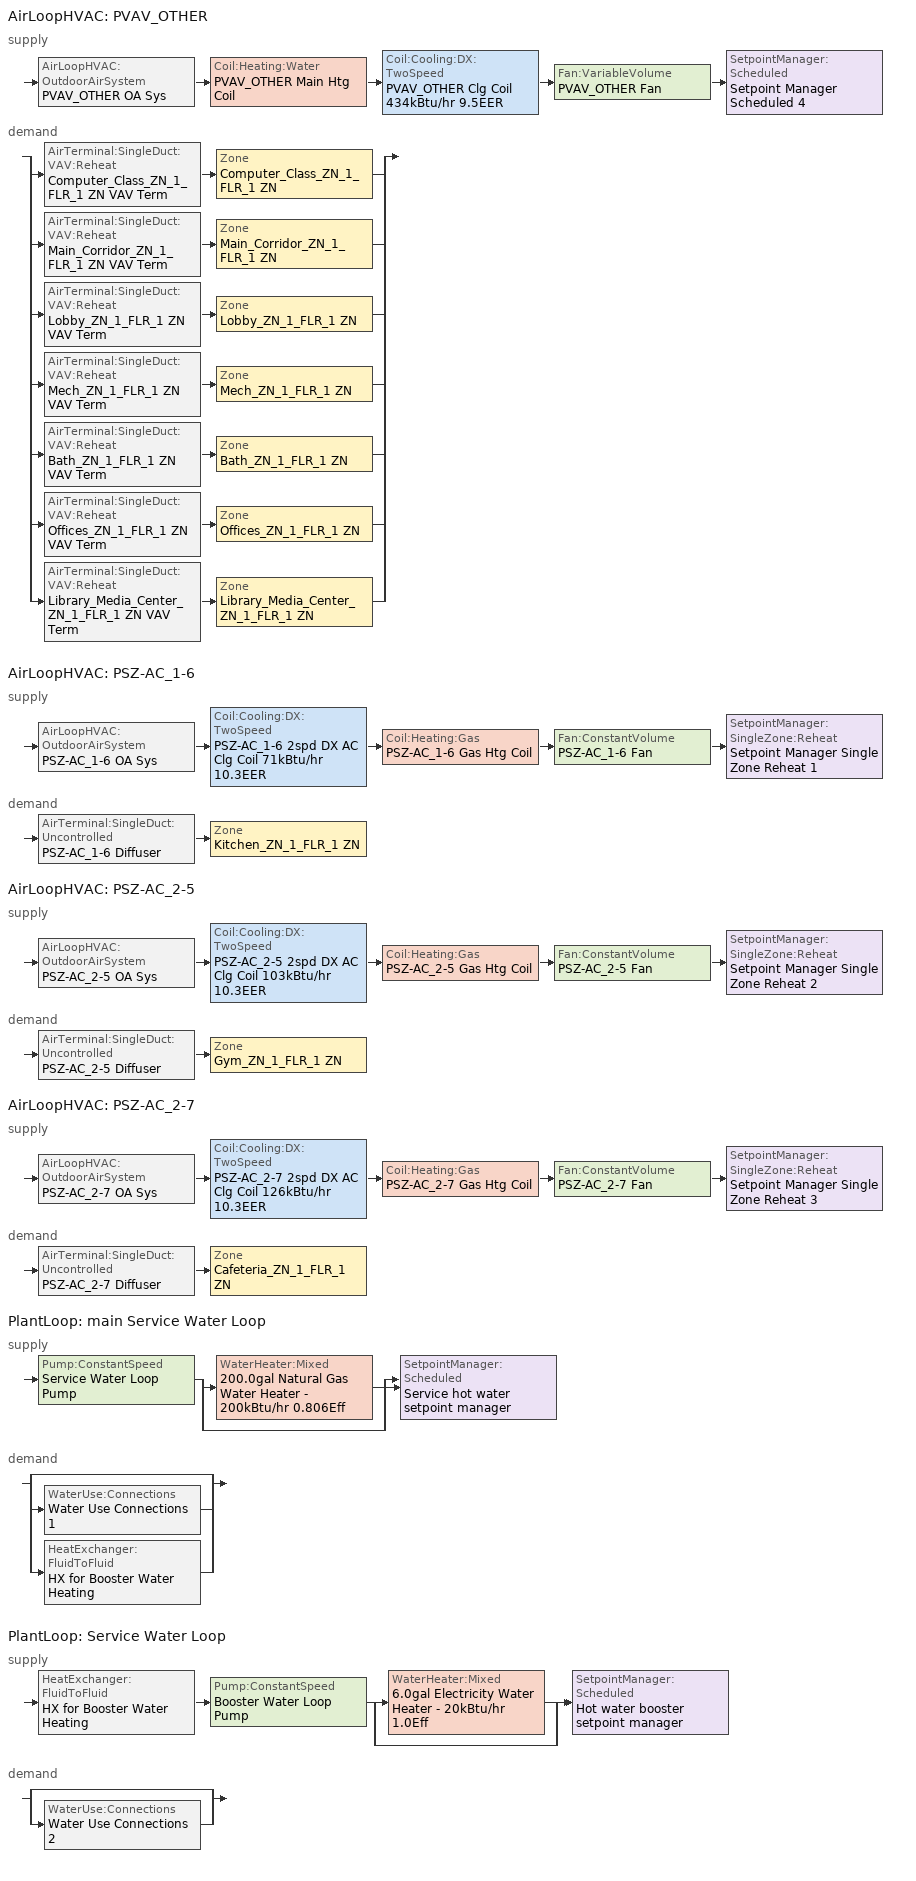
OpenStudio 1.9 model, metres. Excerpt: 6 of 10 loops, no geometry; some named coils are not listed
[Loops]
AirLoopHVAC 'PVAV_OTHER'
 supply: AirLoopHVAC:OutdoorAirSystem 'PVAV_OTHER OA Sys' > Coil:Heating:Water 'PVAV_OTHER Main Htg Coil' > Coil:Cooling:DX:TwoSpeed 'PVAV_OTHER Clg Coil 434kBtu/hr 9.5EER' > Fan:VariableVolume 'PVAV_OTHER Fan' > SetpointManager:Scheduled 'Setpoint Manager Scheduled 4'
 demand: split
  | AirTerminal:SingleDuct:VAV:Reheat 'Computer_Class_ZN_1_FLR_1 ZN VAV Term' > Zone 'Computer_Class_ZN_1_FLR_1 ZN'
  | AirTerminal:SingleDuct:VAV:Reheat 'Main_Corridor_ZN_1_FLR_1 ZN VAV Term' > Zone 'Main_Corridor_ZN_1_FLR_1 ZN'
  | AirTerminal:SingleDuct:VAV:Reheat 'Lobby_ZN_1_FLR_1 ZN VAV Term' > Zone 'Lobby_ZN_1_FLR_1 ZN'
  | AirTerminal:SingleDuct:VAV:Reheat 'Mech_ZN_1_FLR_1 ZN VAV Term' > Zone 'Mech_ZN_1_FLR_1 ZN'
  | AirTerminal:SingleDuct:VAV:Reheat 'Bath_ZN_1_FLR_1 ZN VAV Term' > Zone 'Bath_ZN_1_FLR_1 ZN'
  | AirTerminal:SingleDuct:VAV:Reheat 'Offices_ZN_1_FLR_1 ZN VAV Term' > Zone 'Offices_ZN_1_FLR_1 ZN'
  | AirTerminal:SingleDuct:VAV:Reheat 'Library_Media_Center_ZN_1_FLR_1 ZN VAV Term' > Zone 'Library_Media_Center_ZN_1_FLR_1 ZN'
AirLoopHVAC 'PSZ-AC_1-6'
 supply: AirLoopHVAC:OutdoorAirSystem 'PSZ-AC_1-6 OA Sys' > Coil:Cooling:DX:TwoSpeed 'PSZ-AC_1-6 2spd DX AC Clg Coil 71kBtu/hr 10.3EER' > Coil:Heating:Gas 'PSZ-AC_1-6 Gas Htg Coil' > Fan:ConstantVolume 'PSZ-AC_1-6 Fan' > SetpointManager:SingleZone:Reheat 'Setpoint Manager Single Zone Reheat 1'
 demand: AirTerminal:SingleDuct:Uncontrolled 'PSZ-AC_1-6 Diffuser' > Zone 'Kitchen_ZN_1_FLR_1 ZN'
AirLoopHVAC 'PSZ-AC_2-5'
 supply: AirLoopHVAC:OutdoorAirSystem 'PSZ-AC_2-5 OA Sys' > Coil:Cooling:DX:TwoSpeed 'PSZ-AC_2-5 2spd DX AC Clg Coil 103kBtu/hr 10.3EER' > Coil:Heating:Gas 'PSZ-AC_2-5 Gas Htg Coil' > Fan:ConstantVolume 'PSZ-AC_2-5 Fan' > SetpointManager:SingleZone:Reheat 'Setpoint Manager Single Zone Reheat 2'
 demand: AirTerminal:SingleDuct:Uncontrolled 'PSZ-AC_2-5 Diffuser' > Zone 'Gym_ZN_1_FLR_1 ZN'
AirLoopHVAC 'PSZ-AC_2-7'
 supply: AirLoopHVAC:OutdoorAirSystem 'PSZ-AC_2-7 OA Sys' > Coil:Cooling:DX:TwoSpeed 'PSZ-AC_2-7 2spd DX AC Clg Coil 126kBtu/hr 10.3EER' > Coil:Heating:Gas 'PSZ-AC_2-7 Gas Htg Coil' > Fan:ConstantVolume 'PSZ-AC_2-7 Fan' > SetpointManager:SingleZone:Reheat 'Setpoint Manager Single Zone Reheat 3'
 demand: AirTerminal:SingleDuct:Uncontrolled 'PSZ-AC_2-7 Diffuser' > Zone 'Cafeteria_ZN_1_FLR_1 ZN'
PlantLoop 'main Service Water Loop'
 supply: Pump:ConstantSpeed 'Service Water Loop Pump' > split
  | WaterHeater:Mixed '200.0gal Natural Gas Water Heater - 200kBtu/hr 0.806Eff'
  | bypass
  join > SetpointManager:Scheduled 'Service hot water setpoint manager'
 demand: split
  | bypass
  | WaterUse:Connections 'Water Use Connections 1'
  | HeatExchanger:FluidToFluid 'HX for Booster Water Heating'
PlantLoop 'Service Water Loop'
 supply: HeatExchanger:FluidToFluid 'HX for Booster Water Heating' > Pump:ConstantSpeed 'Booster Water Loop Pump' > split
  | WaterHeater:Mixed '6.0gal Electricity Water Heater - 20kBtu/hr 1.0Eff'
  | bypass
  join > SetpointManager:Scheduled 'Hot water booster setpoint manager'
 demand: split
  | bypass
  | WaterUse:Connections 'Water Use Connections 2'
[Sizing:Zone] Zone Cooling Design Supply Air Humidity Ratio {kg-H2O/kg-air}=0.0085; Zone Heating Design Supply Air Humidity Ratio {kg-H2O/kg-air}=0.008; Cooling Design Air Flow Method=DesignDay; Heating Design Air Flow Method=DesignDay
Name | Zone Cooling Design Supply Air Temperature {C} | Zone Heating Design Supply Air Temperature {C}
Lobby_ZN_1_FLR_1 ZN; Main_Corridor_ZN_1_FLR_1 ZN; Bath_ZN_1_FLR_1 ZN; Offices_ZN_1_FLR_1 ZN; Computer_Class_ZN_1_FLR_1 ZN; Library_Media_Center_ZN_1_FLR_1 ZN; Mech_ZN_1_FLR_1 ZN | 12.7778 | 50
Gym_ZN_1_FLR_1 ZN; Kitchen_ZN_1_FLR_1 ZN; Cafeteria_ZN_1_FLR_1 ZN | 12.8 | 40
[Zone equipment]
Lobby_ZN_1_FLR_1 ZN: Lobby_ZN_1_FLR_1 ZN VAV Term
Main_Corridor_ZN_1_FLR_1 ZN: Main_Corridor_ZN_1_FLR_1 ZN VAV Term
Bath_ZN_1_FLR_1 ZN: Bath_ZN_1_FLR_1 ZN VAV Term, Bath_ZN_1_FLR_1 ZN Exhaust Fan
Gym_ZN_1_FLR_1 ZN: PSZ-AC_2-5 Diffuser
Offices_ZN_1_FLR_1 ZN: Offices_ZN_1_FLR_1 ZN VAV Term
Computer_Class_ZN_1_FLR_1 ZN: Computer_Class_ZN_1_FLR_1 ZN VAV Term
Library_Media_Center_ZN_1_FLR_1 ZN: Library_Media_Center_ZN_1_FLR_1 ZN VAV Term
Kitchen_ZN_1_FLR_1 ZN: PSZ-AC_1-6 Diffuser, Kitchen_ZN_1_FLR_1 ZN Exhaust Fan
Cafeteria_ZN_1_FLR_1 ZN: PSZ-AC_2-7 Diffuser
Mech_ZN_1_FLR_1 ZN: Mech_ZN_1_FLR_1 ZN VAV Term
[PlantLoop] Plant Loop Volume {m3}=Autocalculate; Load Distribution Scheme=Optimal
Name | Maximum Loop Temperature {C} | Minimum Loop Temperature {C}
main Service Water Loop | 60 | 10
Service Water Loop
[Sizing:Plant] Loop Type=Heating; Loop Design Temperature Difference {deltaC}=5; Sizing Option=NonCoincident; Zone Timesteps in Averaging Window=1; Coincident Sizing Factor Mode=None
Name | Design Loop Exit Temperature {C}
main Service Water Loop | 60
Service Water Loop | 82.2222
[SetpointManager:Scheduled] Control Variable=Temperature
Name | Schedule
Setpoint Manager Scheduled 4 | Supply Air Temp - 55F 3
Service hot water setpoint manager | Service Water Loop Temp - 140.0F
Hot water booster setpoint manager | Service Water Booster Temp - 180.0F
[AirLoopHVAC] Availability Schedule=SchoolPrimary HVACOperationSchd; Design Supply Air Flow Rate {m3/s}=AutoSize
Name | Availability Manager
PVAV_OTHER | Availability Manager Night Cycle 4
PSZ-AC_1-6 | Availability Manager Night Cycle 5
PSZ-AC_2-5 | Availability Manager Night Cycle 6
PSZ-AC_2-7 | Availability Manager Night Cycle 7
[AvailabilityManager:NightCycle] Control Type=CycleOnAny
Availability Manager Night Cycle 4; Availability Manager Night Cycle 5; Availability Manager Night Cycle 6; Availability Manager Night Cycle 7
[Sizing:System] Type of Load to Size On=Sensible; Preheat Design Temperature {C}=7; Preheat Design Humidity Ratio {kg-H2O/kg-Air}=0.008; Precool Design Temperature {C}=12.8; Precool Design Humidity Ratio {kg-H2O/kg-Air}=0.008; Central Cooling Design Supply Air Temperature {C}=12.8; Sizing Option=Coincident; 100% Outdoor Air in Cooling=No; 100% Outdoor Air in Heating=No; Central Cooling Design Supply Air Humidity Ratio {kg-H2O/kg-Air}=0.0085; Central Heating Design Supply Air Humidity Ratio {kg-H2O/kg-Air}=0.008; Cooling Design Air Flow Method=DesignDay; Cooling Design Air Flow Rate {m3/s}=0; Heating Design Air Flow Method=DesignDay; Heating Design Air Flow Rate {m3/s}=0; System Outdoor Air Method=ZoneSum; Zone Maximum Outdoor Air Fraction=1; Cooling Supply Air Flow Rate Per Floor Area {m3/s-m2}=0.00996765; Cooling Fraction of Autosized Cooling Supply Air Flow Rate=1; Cooling Supply Air Flow Rate Per Unit Cooling Capacity {m3/s-W}=3.94755e-05; Heating Supply Air Flow Rate Per Floor Area {m3/s-m2}=0.00996765; Heating Fraction of Autosized Heating Supply Air Flow Rate=1; Heating Fraction of Autosized Cooling Supply Air Flow Rate=1; Heating Supply Air Flow Rate Per Unit Heating Capacity {m3/s-W}=3.15882e-05; Cooling Design Capacity Method=CoolingDesignCapacity; Cooling Design Capacity {W}=autosize; Cooling Design Capacity Per Floor Area {W/m2}=234.7; Fraction of Autosized Cooling Design Capacity=1; Heating Design Capacity Method=HeatingDesignCapacity; Heating Design Capacity {W}=autosize; Heating Design Capacity Per Floor Area {W/m2}=157; Fraction of Autosized Heating Design Capacity=1; Central Cooling Capacity Control Method=OnOff
Name | Design Outdoor Air Flow Rate {m3/s} | Minimum System Air Flow Ratio | Central Heating Design Supply Air Temperature {C}
PVAV_OTHER | 2.791587 | 0.3 | 16.7
PSZ-AC_1-6; PSZ-AC_2-5; PSZ-AC_2-7 | Autosize | 1 | 40
[Fan:VariableVolume]
PVAV_OTHER Fan: Availability Schedule=Always On Discrete; Fan Efficiency=0.5915; Pressure Rise {Pa}=1389.92; Maximum Flow Rate {m3/s}=Autosize; Fan Power Minimum Flow Rate Input Method=FixedFlowRate; Fan Power Minimum Flow Fraction=0; Fan Power Minimum Air Flow Rate {m3/s}=0; Motor Efficiency=0.91; Motor In Airstream Fraction=1; Fan Power Coefficient 1=0.0407599; Fan Power Coefficient 2=0.088045; Fan Power Coefficient 3=-0.0729261; Fan Power Coefficient 4=0.94374; Fan Power Coefficient 5=0
[Coil:Cooling:DX:TwoSpeed] Availability Schedule=Always On Discrete; Rated High Speed Total Cooling Capacity {W}=Autosize; Rated High Speed Sensible Heat Ratio=Autosize; Rated High Speed Air Flow Rate {m3/s}=Autosize; Rated Low Speed Total Cooling Capacity {W}=Autosize; Rated Low Speed Sensible Heat Ratio=0.69; Condenser Type=AirCooled; High Speed Evaporative Condenser Effectiveness=0; High Speed Evaporative Condenser Air Flow Rate {m3/s}=Autosize; High Speed Evaporative Condenser Pump Rated Power Consumption {W}=Autosize; Low Speed Evaporative Condenser Effectiveness=0; Low Speed Evaporative Condenser Air Flow Rate {m3/s}=Autosize; Low Speed Evaporative Condenser Pump Rated Power Consumption {W}=Autosize; Basin Heater Capacity {W/K}=10; Basin Heater Setpoint Temperature {C}=2
Name | Rated High Speed COP {W/W} | Total Cooling Capacity Function of Temperature Curve | Total Cooling Capacity Function of Flow Fraction Curve | Energy Input Ratio Function of Temperature Curve | Energy Input Ratio Function of Flow Fraction Curve | Part Load Fraction Correlation Curve | Rated Low Speed COP {W/W} | Low Speed Total Cooling Capacity Function of Temperature Curve | Low Speed Energy Input Ratio Function of Temperature Curve
PVAV_OTHER Clg Coil 434kBtu/hr 9.5EER | 3.2994 | Curve Biquadratic 13 | Curve Quadratic 10 | Curve Biquadratic 14 | Curve Quadratic 11 | Curve Quadratic 12 | 3.2994 | Curve Biquadratic 15 | Curve Biquadratic 16
PSZ-AC_1-6 2spd DX AC Clg Coil 71kBtu/hr 10.3EER | 3.56576 | Curve Biquadratic 17 | Curve Quadratic 13 | Curve Biquadratic 18 | Curve Quadratic 14 | Curve Quadratic 15 | 3.56576 | Curve Biquadratic 19 | Curve Biquadratic 20
PSZ-AC_2-5 2spd DX AC Clg Coil 103kBtu/hr 10.3EER | 3.56576 | Curve Biquadratic 21 | Curve Quadratic 16 | Curve Biquadratic 22 | Curve Quadratic 17 | Curve Quadratic 18 | 3.56576 | Curve Biquadratic 23 | Curve Biquadratic 24
PSZ-AC_2-7 2spd DX AC Clg Coil 126kBtu/hr 10.3EER | 3.56576 | Curve Biquadratic 25 | Curve Quadratic 19 | Curve Biquadratic 26 | Curve Quadratic 20 | Curve Quadratic 21 | 3.56576 | Curve Biquadratic 27 | Curve Biquadratic 28
[Controller:OutdoorAir] Maximum Outdoor Air Flow Rate {m3/s}=Autosize; Economizer Control Type=NoEconomizer; Economizer Control Action Type=ModulateFlow; Economizer Maximum Limit Dry-Bulb Temperature {C}=28; Economizer Maximum Limit Enthalpy {J/kg}=64000; Economizer Minimum Limit Dry-Bulb Temperature {C}=-100; Lockout Type=LockoutWithCompressor; Minimum Limit Type=FixedMinimum; Minimum Outdoor Air Schedule=SchoolPrimary MinOA_MotorizedDamper_Sched; High Humidity Control=No
Name | Minimum Outdoor Air Flow Rate {m3/s} | Controller Mechanical Ventilation | Heat Recovery Bypass Control Type | Maximum Fraction of Outdoor Air Schedule
Controller Outdoor Air 4 | Autosize | PVAV_OTHER Ventilation Controller | BypassWhenWithinEconomizerLimits
PSZ-AC_1-6 OA Sys Controller | Autosize | Controller Mechanical Ventilation 1 | BypassWhenOAFlowGreaterThanMinimum | PSZAC16maxOASch
PSZ-AC_2-5 OA Sys Controller | Autosize | Controller Mechanical Ventilation 2 | BypassWhenOAFlowGreaterThanMinimum | PSZAC25maxOASch
PSZ-AC_2-7 OA Sys Controller | 0 | Controller Mechanical Ventilation 3 | BypassWhenOAFlowGreaterThanMinimum | PSZAC27maxOASch
[Controller:MechanicalVentilation] Availability Schedule=Always On Discrete; System Outdoor Air Method=ZoneSum
Name | Demand Controlled Ventilation
PVAV_OTHER Ventilation Controller; Controller Mechanical Ventilation 1; Controller Mechanical Ventilation 2
Controller Mechanical Ventilation 3 | Yes
[AirLoopHVAC:OutdoorAirSystem]
Name | Controller
PVAV_OTHER OA Sys | Controller Outdoor Air 4
PSZ-AC_1-6 OA Sys | PSZ-AC_1-6 OA Sys Controller
PSZ-AC_2-5 OA Sys | PSZ-AC_2-5 OA Sys Controller
PSZ-AC_2-7 OA Sys | PSZ-AC_2-7 OA Sys Controller
[AirTerminal:SingleDuct:VAV:Reheat] Availability Schedule=Always On Discrete; Maximum Air Flow Rate {m3/s}=Autocalculate; Zone Minimum Air Flow Input Method=Constant; Fixed Minimum Air Flow Rate {m3/s}=0; Maximum Hot Water or Steam Flow Rate {m3/s}=Autocalculate; Minimum Hot Water or Steam Flow Rate {m3/s}=0; Convergence Tolerance=0.001; Damper Heating Action=Reverse; Maximum Flow per Zone Floor Area During Reheat {m3/s-m2}=Autocalculate; Maximum Flow Fraction During Reheat=Autocalculate; Maximum Reheat Air Temperature {C}=35
Name | Constant Minimum Air Flow Fraction | Reheat Coil
Computer_Class_ZN_1_FLR_1 ZN VAV Term | 0.7 | Computer_Class_ZN_1_FLR_1 ZN Rht Coil
Main_Corridor_ZN_1_FLR_1 ZN VAV Term | 0.344102 | Main_Corridor_ZN_1_FLR_1 ZN Rht Coil
Lobby_ZN_1_FLR_1 ZN VAV Term | 0.3 | Lobby_ZN_1_FLR_1 ZN Rht Coil
Mech_ZN_1_FLR_1 ZN VAV Term | 0.538841 | Mech_ZN_1_FLR_1 ZN Rht Coil
Bath_ZN_1_FLR_1 ZN VAV Term | 0.3 | Bath_ZN_1_FLR_1 ZN Rht Coil
Offices_ZN_1_FLR_1 ZN VAV Term | 0.3 | Offices_ZN_1_FLR_1 ZN Rht Coil
Library_Media_Center_ZN_1_FLR_1 ZN VAV Term | 0.7 | Library_Media_Center_ZN_1_FLR_1 ZN Rht Coil
[SetpointManager:SingleZone:Reheat] Minimum Supply Air Temperature {C}=10; Maximum Supply Air Temperature {C}=50
Name | Control Zone
Setpoint Manager Single Zone Reheat 1 | Kitchen_ZN_1_FLR_1 ZN
Setpoint Manager Single Zone Reheat 2 | Gym_ZN_1_FLR_1 ZN
Setpoint Manager Single Zone Reheat 3 | Cafeteria_ZN_1_FLR_1 ZN
[Fan:ConstantVolume] Availability Schedule=Always On Discrete; Pressure Rise {Pa}=622.722; Maximum Flow Rate {m3/s}=AutoSize
Name | Fan Efficiency | Motor Efficiency
PSZ-AC_1-6 Fan | 0.53625 | 0.825
PSZ-AC_2-5 Fan; PSZ-AC_2-7 Fan | 0.546 | 0.84
[Coil:Heating:Gas] Availability Schedule=Always On Discrete; Gas Burner Efficiency=0.8; Nominal Capacity {W}=AutoSize; Parasitic Electric Load {W}=0; Parasitic Gas Load {W}=0
PSZ-AC_1-6 Gas Htg Coil; PSZ-AC_2-5 Gas Htg Coil; PSZ-AC_2-7 Gas Htg Coil
[AirTerminal:SingleDuct:Uncontrolled] Availability Schedule=Always On Discrete; Maximum Air Flow Rate {m3/s}=AutoSize
PSZ-AC_1-6 Diffuser; PSZ-AC_2-5 Diffuser; PSZ-AC_2-7 Diffuser
[Fan:ZoneExhaust] Fan Efficiency=0.1595; Pressure Rise {Pa}=124.544; System Availability Manager Coupling Mode=Decoupled
Name | Availability Schedule | Maximum Flow Rate {m3/s} | Flow Fraction Schedule | Balanced Exhaust Fraction Schedule
Kitchen_ZN_1_FLR_1 ZN Exhaust Fan | SchoolPrimary Kitchen_Exhaust_SCH | 2.12376 | SchoolSecondary Kitchen_Exhaust_SCH_DCV | SchoolSecondary Kitchen Exhaust Fan Balanced Exhaust Fraction Schedule
Bath_ZN_1_FLR_1 ZN Exhaust Fan | SchoolPrimary Hours_of_operation | 0.283168
[Refrigeration:Case] Availability Schedule=Always On Discrete; Zone=Kitchen_ZN_1_FLR_1 ZN; Rated Ambient Temperature {C}=23.8889; Rated Ambient Relative Humidity {percent}=55; Rated Total Cooling Capacity per Unit Length {W/m}=734; Case Length {m}=3.66; Latent Case Credit Curve Type=CaseTemperatureMethod; Standard Case Lighting Power per Unit Length {W/m}=33; Case Lighting Schedule=SchoolSecondary BLDG_LIGHT_SCH; Fraction of Lighting Energy to Case=1; Anti-Sweat Heater Control Type=None; Humidity at Zero Anti-Sweat Heater Energy {percent}=0; Case Height {m}=0; Fraction of Anti-Sweat Heater Energy to Case=0; Defrost Energy Correction Curve Type=None; Under Case HVAC Return Air Fraction=0; Refrigerated Case Restocking Schedule=SchoolSecondary Kitchen_ZN_1_FLR_1_Case:1_WALKINFREEZER_WalkInStockingSched
Name | Rated Latent Heat Ratio | Rated Runtime Fraction | Case Operating Temperature {C} | Latent Case Credit Curve | Standard Case Fan Power per Unit Length {W/m} | Operating Case Fan Power per Unit Length {W/m} | Case Defrost Power per Unit Length {W/m} | Case Defrost Type | Case Defrost Schedule | Case Defrost Drip-Down Schedule | Case Credit Fraction Schedule
Kitchen_ZN_1_FLR_1 ZN Walkin Freezer | 0.1 | 0.4 | -23 | Single Shelf Horizontal Latent Energy Multiplier | 68.3 | 68.3 | 410 | Electric | Refrigeration Defrost Schedule | Refrigeration Defrost DripDown Schedule | Refrigeration Case Credit Schedule
Kitchen_ZN_1_FLR_1 ZN Display Case | 0.08 | 0.85 | 2 | Multi Shelf Vertical Latent Energy Multiplier | 55 | 55 | 0 | OffCycle | Refrigeration Defrost Schedule 1 |  | Refrigeration Case Credit Schedule 1
[Refrigeration:Condenser:AirCooled] Rated Subcooling Temperature Difference {deltaC}=0; Condenser Fan Speed Control Type=VariableSpeed; Rated Fan Power {W}=750; Minimum Fan Air Flow Ratio=0.25
Name | Rated Effective Total Heat Rejection Rate Curve
Refrigeration Condenser Air Cooled 1 | Refrigeration Condenser Air Cooled HR Curve
Refrigeration Condenser Air Cooled 2 | Refrigeration Condenser Air Cooled HR Curve 1
[Refrigeration:System] Minimum Condensing Temperature {C}=21; Refrigeration System Working Fluid Type=R404a; Suction Temperature Control Type=ConstantSuctionTemperature; Suction Piping Zone=Kitchen_ZN_1_FLR_1 ZN
Name | Refrigeration Condenser
Refrigeration System 1 | Refrigeration Condenser Air Cooled 1
Refrigeration System 2 | Refrigeration Condenser Air Cooled 2
[Pump:ConstantSpeed] Rated Flow Rate {m3/s}=autosize; Rated Power Consumption {W}=autosize; Fraction of Motor Inefficiencies to Fluid Stream=0; Pump Control Type=Intermittent
Name | Rated Pump Head {Pa} | Motor Efficiency
Service Water Loop Pump | 29891 | 0.3
Booster Water Loop Pump | 0 | 1
[WaterHeater:Mixed] Deadband Temperature Difference {deltaC}=2; Maximum Temperature Limit {C}=82.2222; Heater Control Type=Cycle; Off Cycle Parasitic Heat Fraction to Tank=0.8; On Cycle Parasitic Heat Fraction to Tank=0; Ambient Temperature Indicator=Schedule; Use Side Effectiveness=1; Source Side Effectiveness=1; Use Side Design Flow Rate {m3/s}=autosize; Source Side Design Flow Rate {m3/s}=autosize; Indirect Water Heating Recovery Time {hr}=1.5
Name | Tank Volume {m3} | Setpoint Temperature Schedule | Heater Maximum Capacity {W} | Heater Fuel Type | Heater Thermal Efficiency | Off Cycle Parasitic Fuel Consumption Rate {W} | Off Cycle Parasitic Fuel Type | On Cycle Parasitic Fuel Consumption Rate {W} | On Cycle Parasitic Fuel Type | Ambient Temperature Schedule | Off Cycle Loss Coefficient to Ambient Temperature {W/K} | On Cycle Loss Coefficient to Ambient Temperature {W/K}
200.0gal Natural Gas Water Heater - 200kBtu/hr 0.806Eff | 0.757082 | Service Water Loop Temp - 140.0F | 58614.2 | NaturalGas | 0.805778 | 842.872 | NaturalGas | 842.872 | NaturalGas | Water Heater Ambient Temp Schedule - 70F | 8.70878 | 8.70878
6.0gal Electricity Water Heater - 20kBtu/hr 1.0Eff | 0.0227125 | Service Water Booster Temp - 180.0F | 6000.04 | Electricity | 1 | 20 | Electricity |  | Electricity | Water Heater Ambient Temp Schedule - 70F 1 | 0.796809 | 0.796809
[WaterUse:Connections]
Name | Water Use Equipment Name 1
Water Use Connections 1 | Main Service Water Use 1.7gal/min
Water Use Connections 2 | Booster Water Fixture - 1.0 gal/min at 180.0F
[WaterUse:Equipment:Definition]
Name | Peak Flow Rate {m3/s} | Target Temperature Schedule
Main Service Water Use Def 1.7gal/min | 0.000107253 | Schedule Ruleset 3
Water Fixture Def - 1.0 gal/min | 6.30902e-05 | Schedule Ruleset 6
[WaterUse:Equipment] Flow Rate Fraction Schedule=SchoolPrimary BLDG_SWH_SCH
Name | Water Use Equipment Definition
Main Service Water Use 1.7gal/min | Main Service Water Use Def 1.7gal/min
Booster Water Fixture - 1.0 gal/min at 180.0F | Water Fixture Def - 1.0 gal/min
[HeatExchanger:FluidToFluid]
HX for Booster Water Heating: Loop Demand Side Design Flow Rate {m3/s}=autosize; Loop Supply Side Design Flow Rate {m3/s}=autosize; Heat Exchange Model Type=Ideal; Heat Exchanger U-Factor Times Area Value {W/K}=autosize; Control Type=UncontrolledOn; Minimum Temperature Difference to Activate Heat Exchanger {deltaC}=0.01; Heat Transfer Metering End Use Type=LoopToLoop; Component Override Cooling Control Temperature Mode=Loop; Sizing Factor=1; Operation Minimum Temperature Limit {C}=0; Operation Maximum Temperature Limit {C}=100
[Schedule:Ruleset]
Name | Default Day Schedule | Summer Design Day Schedule | Winter Design Day Schedule
SchoolPrimary HVACOperationSchd | SchoolPrimary HVACOperationSchd Default | SchoolPrimary HVACOperationSchd Summer Design Day | SchoolPrimary HVACOperationSchd Winter Design Day
SchoolPrimary MinOA_MotorizedDamper_Sched | SchoolPrimary MinOA_MotorizedDamper_Sched Default | SchoolPrimary MinOA_MotorizedDamper_Sched Summer Design Day | SchoolPrimary MinOA_MotorizedDamper_Sched Winter Design Day
Supply Air Temp - 55F 3 | Supply Air Temp - 55F Default 3
SchoolPrimary Kitchen_Exhaust_SCH | SchoolPrimary Kitchen_Exhaust_SCH Default | SchoolPrimary Kitchen_Exhaust_SCH Summer Design Day 2 | SchoolPrimary Kitchen_Exhaust_SCH Winter Design Day
SchoolSecondary Kitchen_Exhaust_SCH_DCV | SchoolSecondary Kitchen_Exhaust_SCH_DCV Default | SchoolSecondary Kitchen_Exhaust_SCH_DCV Summer Design Day | SchoolSecondary Kitchen_Exhaust_SCH_DCV Winter Design Day
SchoolSecondary Kitchen Exhaust Fan Balanced Exhaust Fraction Schedule | SchoolSecondary Kitchen Exhaust Fan Balanced Exhaust Fraction Schedule Default | SchoolSecondary Kitchen Exhaust Fan Balanced Exhaust Fraction Schedule Summer Design Day 2 | SchoolSecondary Kitchen Exhaust Fan Balanced Exhaust Fraction Schedule Winter Design Day
SchoolPrimary Hours_of_operation | SchoolPrimary Hours_of_operation Default | SchoolPrimary Hours_of_operation Summer Design Day | SchoolPrimary Hours_of_operation Winter Design Day
Refrigeration Defrost Schedule | Refrigeration Defrost Schedule Default
Refrigeration Defrost DripDown Schedule | Refrigeration Defrost DripDown Schedule Default
Refrigeration Case Credit Schedule | Refrigeration Case Credit Schedule Default
SchoolSecondary BLDG_LIGHT_SCH | SchoolSecondary BLDG_LIGHT_SCH Default | SchoolSecondary BLDG_LIGHT_SCH Summer Design Day | SchoolSecondary BLDG_LIGHT_SCH Winter Design Day
SchoolSecondary Kitchen_ZN_1_FLR_1_Case:1_WALKINFREEZER_WalkInStockingSched | SchoolSecondary Kitchen_ZN_1_FLR_1_Case:1_WALKINFREEZER_WalkInStockingSched Default | SchoolSecondary Kitchen_ZN_1_FLR_1_Case:1_WALKINFREEZER_WalkInStockingSched Summer Design Day | SchoolSecondary Kitchen_ZN_1_FLR_1_Case:1_WALKINFREEZER_WalkInStockingSched Winter Design Day
Refrigeration Defrost Schedule 1 | Refrigeration Defrost Schedule Default 1
Refrigeration Case Credit Schedule 1 | Refrigeration Case Credit Schedule Default 1
Service Water Loop Temp - 140.0F | Service Water Loop Temp - 140.0F Default
Water Heater Ambient Temp Schedule - 70F | Water Heater Ambient Temp Schedule - 70F Default
Schedule Ruleset 3 | Schedule Day 49
SchoolPrimary BLDG_SWH_SCH | SchoolPrimary BLDG_SWH_SCH Default | SchoolPrimary BLDG_SWH_SCH Summer Design Day | SchoolPrimary BLDG_SWH_SCH Winter Design Day
Service Water Booster Temp - 180.0F | Service Water Booster Temp - 180.0F Default
Water Heater Ambient Temp Schedule - 70F 1 | Water Heater Ambient Temp Schedule - 70F Default 1
Schedule Ruleset 6 | Schedule Day 54
PSZAC16maxOASch | PSZAC16maxOASchDefault
PSZAC25maxOASch | PSZAC25maxOASchDefault
PSZAC27maxOASch | PSZAC27maxOASchDefault
[Schedule:Day]
SchoolPrimary HVACOperationSchd Default; SchoolPrimary MinOA_MotorizedDamper_Sched Default; SchoolPrimary Kitchen_Exhaust_SCH Default; SchoolPrimary Kitchen_Exhaust_SCH Summer Design Day 1; SchoolPrimary Kitchen_Exhaust_SCH Summer Design Day 4; SchoolSecondary Kitchen Exhaust Fan Balanced Exhaust Fraction Schedule Default; SchoolSecondary Kitchen Exhaust Fan Balanced Exhaust Fraction Schedule Summer Design Day 1; SchoolSecondary Kitchen Exhaust Fan Balanced Exhaust Fraction Schedule Summer Design Day 4; SchoolPrimary Hours_of_operation Default; SchoolSecondary BLDG_LIGHT_SCH Winter Design Day; SchoolPrimary BLDG_SWH_SCH Default; SchoolPrimary BLDG_SWH_SCH Summer Design Day 1; SchoolPrimary BLDG_SWH_SCH Summer Design Day 3; SchoolPrimary BLDG_SWH_SCH Summer Design Day 5: 24, 0, 0
SchoolPrimary HVACOperationSchd Winter Design Day; SchoolPrimary HVACOperationSchd Summer Design Day; SchoolPrimary HVACOperationSchd Summer Design Day 1; SchoolPrimary Hours_of_operation Winter Design Day; SchoolPrimary Hours_of_operation Summer Design Day; SchoolPrimary Hours_of_operation Summer Design Day 1: 7, 0, 0, 21, 0, 1, 24, 0, 0
SchoolPrimary MinOA_MotorizedDamper_Sched Winter Design Day; SchoolPrimary MinOA_MotorizedDamper_Sched Summer Design Day; SchoolPrimary MinOA_MotorizedDamper_Sched Summer Design Day 1; SchoolPrimary Kitchen_Exhaust_SCH Winter Design Day; SchoolPrimary Kitchen_Exhaust_SCH Summer Design Day 2; SchoolPrimary Kitchen_Exhaust_SCH Summer Design Day 3; SchoolPrimary Kitchen_Exhaust_SCH Summer Design Day 5: 8, 0, 0, 21, 0, 1, 24, 0, 0
Supply Air Temp - 55F Default 3: 24, 0, 12.7778
SchoolPrimary Kitchen_Exhaust_SCH Summer Design Day: 8, 0, 0, 17, 0, 1, 24, 0, 0
SchoolSecondary Kitchen_Exhaust_SCH_DCV Default; SchoolSecondary Kitchen_Exhaust_SCH_DCV Winter Design Day; SchoolSecondary Kitchen_Exhaust_SCH_DCV Summer Design Day; SchoolSecondary BLDG_LIGHT_SCH Summer Design Day: 24, 0, 1
SchoolSecondary Kitchen Exhaust Fan Balanced Exhaust Fraction Schedule Summer Design Day: 8, 0, 0, 17, 0, 0.746296, 24, 0, 0
SchoolSecondary Kitchen Exhaust Fan Balanced Exhaust Fraction Schedule Winter Design Day; SchoolSecondary Kitchen Exhaust Fan Balanced Exhaust Fraction Schedule Summer Design Day 2; SchoolSecondary Kitchen Exhaust Fan Balanced Exhaust Fraction Schedule Summer Design Day 3; SchoolSecondary Kitchen Exhaust Fan Balanced Exhaust Fraction Schedule Summer Design Day 5: 8, 0, 0, 21, 0, 0.746296, 24, 0, 0
Refrigeration Defrost Schedule Default: 11, 0, 0, 11, 20, 1, 23, 0, 0, 23, 20, 1, 24, 0, 0
Refrigeration Defrost DripDown Schedule Default: 11, 0, 0, 11, 30, 1, 23, 0, 0, 23, 30, 1, 24, 0, 0
Refrigeration Case Credit Schedule Default; Refrigeration Case Credit Schedule Default 1: 7, 0, 0.2, 21, 0, 0.4, 24, 0, 0.2
SchoolSecondary BLDG_LIGHT_SCH Default; SchoolSecondary BLDG_LIGHT_SCH Summer Design Day 2; SchoolSecondary BLDG_LIGHT_SCH Summer Design Day 4: 24, 0, 0.1773
SchoolSecondary BLDG_LIGHT_SCH Summer Design Day 1; SchoolSecondary BLDG_LIGHT_SCH Summer Design Day 5: 7, 0, 0.1773, 21, 0, 0.9, 24, 0, 0.1773
SchoolSecondary BLDG_LIGHT_SCH Summer Design Day 3: 8, 0, 0.1773, 20, 0, 0.5, 24, 0, 0.1773
SchoolSecondary Kitchen_ZN_1_FLR_1_Case:1_WALKINFREEZER_WalkInStockingSched Default: 4, 0, 0, 5, 0, 725, 6, 0, 417, 7, 0, 290, 24, 0, 0
SchoolSecondary Kitchen_ZN_1_FLR_1_Case:1_WALKINFREEZER_WalkInStockingSched Winter Design Day; SchoolSecondary Kitchen_ZN_1_FLR_1_Case:1_WALKINFREEZER_WalkInStockingSched Summer Design Day; SchoolSecondary Kitchen_ZN_1_FLR_1_Case:1_WALKINFREEZER_WalkInStockingSched Summer Design Day 1: 4, 0, 0, 5, 0, 125, 6, 0, 117, 7, 0, 90, 19, 0, 0, 20, 0, 125, 21, 0, 117, 22, 0, 90, 24, 0, 0
Refrigeration Defrost Schedule Default 1: 23, 20, 1, 24, 0, 0
Service Water Loop Temp - 140.0F Default; Schedule Day 49: 24, 0, 60
Water Heater Ambient Temp Schedule - 70F Default; Water Heater Ambient Temp Schedule - 70F Default 1: 24, 0, 21.1111
SchoolPrimary BLDG_SWH_SCH Summer Design Day: 7, 0, 0.05, 8, 0, 0.1, 9, 0, 0.34, 10, 0, 0.6, 11, 0, 0.63, 12, 0, 0.72, 13, 0, 0.79, 14, 0, 0.83, 15, 0, 0.61, 16, 0, 0.65, 18, 0, 0.1, 19, 0, 0.19, 20, 0, 0.25, 22, 0, 0.22, 23, 0, 0.12, 24, 0, 0.09
SchoolPrimary BLDG_SWH_SCH Summer Design Day 2; SchoolPrimary BLDG_SWH_SCH Summer Design Day 6: 8, 0, 0, 9, 0, 0.34, 10, 0, 0.6, 11, 0, 0.63, 12, 0, 0.72, 13, 0, 0.79, 14, 0, 0.83, 15, 0, 0.61, 16, 0, 0.65, 18, 0, 0.1, 19, 0, 0.19, 20, 0, 0.25, 24, 0, 0
SchoolPrimary BLDG_SWH_SCH Winter Design Day: 9, 0, 0.03, 13, 0, 0.05, 24, 0, 0.03
SchoolPrimary BLDG_SWH_SCH Summer Design Day 4: 8, 0, 0, 18, 0, 0.1, 19, 0, 0.19, 20, 0, 0.25, 24, 0, 0
Service Water Booster Temp - 180.0F Default; Schedule Day 54: 24, 0, 82.2222
PSZAC16maxOASchDefault; PSZAC25maxOASchDefault; PSZAC27maxOASchDefault: 24, 0, 0.7
[Schedule:Rule] Date Specification Type=DateRange
Name | Schedule Ruleset | Rule Order | Day Schedule | Apply Monday | Apply Tuesday | Apply Wednesday | Apply Thursday | Apply Friday | Start Month | Start Day | End Month | End Day | Apply Sunday | Apply Saturday
Schedule Rule 59 | SchoolPrimary HVACOperationSchd | 0 | SchoolPrimary HVACOperationSchd Summer Design Day 1 | Yes | Yes | Yes | Yes | Yes | 1 | 1 | 12 | 31
Schedule Rule 60 | SchoolPrimary MinOA_MotorizedDamper_Sched | 0 | SchoolPrimary MinOA_MotorizedDamper_Sched Summer Design Day 1 | Yes | Yes | Yes | Yes | Yes | 1 | 1 | 12 | 31
Schedule Rule 61 | SchoolPrimary Kitchen_Exhaust_SCH | 4 | SchoolPrimary Kitchen_Exhaust_SCH Summer Design Day | Yes | Yes | Yes | Yes | Yes | 1 | 1 | 6 | 30
Schedule Rule 62 | SchoolPrimary Kitchen_Exhaust_SCH | 3 | SchoolPrimary Kitchen_Exhaust_SCH Summer Design Day 1 |  |  |  |  |  | 1 | 1 | 6 | 30 | Yes | Yes
Schedule Rule 63 | SchoolPrimary Kitchen_Exhaust_SCH | 2 | SchoolPrimary Kitchen_Exhaust_SCH Summer Design Day 3 | Yes | Yes | Yes | Yes | Yes | 7 | 1 | 9 | 1
Schedule Rule 64 | SchoolPrimary Kitchen_Exhaust_SCH | 1 | SchoolPrimary Kitchen_Exhaust_SCH Summer Design Day 4 |  |  |  |  |  | 7 | 1 | 9 | 1 | Yes | Yes
Schedule Rule 65 | SchoolPrimary Kitchen_Exhaust_SCH | 0 | SchoolPrimary Kitchen_Exhaust_SCH Summer Design Day 5 | Yes | Yes | Yes | Yes | Yes | 9 | 1 | 12 | 31
Schedule Rule 66 | SchoolSecondary Kitchen Exhaust Fan Balanced Exhaust Fraction Schedule | 4 | SchoolSecondary Kitchen Exhaust Fan Balanced Exhaust Fraction Schedule Summer Design Day | Yes | Yes | Yes | Yes | Yes | 1 | 1 | 6 | 30
Schedule Rule 67 | SchoolSecondary Kitchen Exhaust Fan Balanced Exhaust Fraction Schedule | 3 | SchoolSecondary Kitchen Exhaust Fan Balanced Exhaust Fraction Schedule Summer Design Day 1 |  |  |  |  |  | 1 | 1 | 6 | 30 | Yes | Yes
Schedule Rule 68 | SchoolSecondary Kitchen Exhaust Fan Balanced Exhaust Fraction Schedule | 2 | SchoolSecondary Kitchen Exhaust Fan Balanced Exhaust Fraction Schedule Summer Design Day 3 | Yes | Yes | Yes | Yes | Yes | 7 | 1 | 9 | 1
Schedule Rule 69 | SchoolSecondary Kitchen Exhaust Fan Balanced Exhaust Fraction Schedule | 1 | SchoolSecondary Kitchen Exhaust Fan Balanced Exhaust Fraction Schedule Summer Design Day 4 |  |  |  |  |  | 7 | 1 | 9 | 1 | Yes | Yes
Schedule Rule 70 | SchoolSecondary Kitchen Exhaust Fan Balanced Exhaust Fraction Schedule | 0 | SchoolSecondary Kitchen Exhaust Fan Balanced Exhaust Fraction Schedule Summer Design Day 5 | Yes | Yes | Yes | Yes | Yes | 9 | 1 | 12 | 31
Schedule Rule 71 | SchoolPrimary Hours_of_operation | 0 | SchoolPrimary Hours_of_operation Summer Design Day 1 | Yes | Yes | Yes | Yes | Yes | 1 | 1 | 12 | 31
Schedule Rule 72 | SchoolSecondary BLDG_LIGHT_SCH | 4 | SchoolSecondary BLDG_LIGHT_SCH Summer Design Day 1 | Yes | Yes | Yes | Yes | Yes | 1 | 1 | 6 | 30
Schedule Rule 73 | SchoolSecondary BLDG_LIGHT_SCH | 3 | SchoolSecondary BLDG_LIGHT_SCH Summer Design Day 2 |  |  |  |  |  | 1 | 1 | 6 | 30 | Yes | Yes
Schedule Rule 74 | SchoolSecondary BLDG_LIGHT_SCH | 2 | SchoolSecondary BLDG_LIGHT_SCH Summer Design Day 3 | Yes | Yes | Yes | Yes | Yes | 7 | 1 | 9 | 1
Schedule Rule 75 | SchoolSecondary BLDG_LIGHT_SCH | 1 | SchoolSecondary BLDG_LIGHT_SCH Summer Design Day 4 |  |  |  |  |  | 7 | 1 | 9 | 1 | Yes | Yes
Schedule Rule 76 | SchoolSecondary BLDG_LIGHT_SCH | 0 | SchoolSecondary BLDG_LIGHT_SCH Summer Design Day 5 | Yes | Yes | Yes | Yes | Yes | 9 | 1 | 12 | 31
Schedule Rule 77 | SchoolSecondary Kitchen_ZN_1_FLR_1_Case:1_WALKINFREEZER_WalkInStockingSched | 0 | SchoolSecondary Kitchen_ZN_1_FLR_1_Case:1_WALKINFREEZER_WalkInStockingSched Summer Design Day 1 | Yes |  | Yes | Yes |  | 1 | 1 | 12 | 31 | Yes | Yes
Schedule Rule 78 | SchoolPrimary BLDG_SWH_SCH | 5 | SchoolPrimary BLDG_SWH_SCH Summer Design Day 1 |  |  |  |  |  | 1 | 1 | 6 | 15 | Yes | Yes
Schedule Rule 79 | SchoolPrimary BLDG_SWH_SCH | 4 | SchoolPrimary BLDG_SWH_SCH Summer Design Day 2 | Yes | Yes | Yes | Yes | Yes | 1 | 1 | 6 | 15
Schedule Rule 80 | SchoolPrimary BLDG_SWH_SCH | 3 | SchoolPrimary BLDG_SWH_SCH Summer Design Day 3 |  |  |  |  |  | 6 | 16 | 9 | 15 | Yes | Yes
Schedule Rule 81 | SchoolPrimary BLDG_SWH_SCH | 2 | SchoolPrimary BLDG_SWH_SCH Summer Design Day 4 | Yes | Yes | Yes | Yes | Yes | 6 | 16 | 9 | 15
Schedule Rule 82 | SchoolPrimary BLDG_SWH_SCH | 1 | SchoolPrimary BLDG_SWH_SCH Summer Design Day 5 |  |  |  |  |  | 9 | 16 | 12 | 31 |  | Yes
Schedule Rule 83 | SchoolPrimary BLDG_SWH_SCH | 0 | SchoolPrimary BLDG_SWH_SCH Summer Design Day 6 | Yes | Yes | Yes | Yes | Yes | 9 | 16 | 12 | 31
[Schedule:Constant]
Always On Discrete: Value=1
[Curve:Biquadratic] Minimum Value of x {BasedOnField A2}=17; Maximum Value of x {BasedOnField A2}=22; Minimum Value of y {BasedOnField A3}=13; Maximum Value of y {BasedOnField A3}=46
Name | Coefficient1 Constant | Coefficient2 x | Coefficient3 x**2 | Coefficient4 y | Coefficient5 y**2 | Coefficient6 x*y
Curve Biquadratic 13; Curve Biquadratic 15; Curve Biquadratic 17; Curve Biquadratic 19; Curve Biquadratic 21; Curve Biquadratic 23; Curve Biquadratic 25; Curve Biquadratic 27 | 0.42415 | 0.04426 | -0.00042 | 0.00333 | -8e-005 | -0.00021
Curve Biquadratic 14; Curve Biquadratic 16; Curve Biquadratic 18; Curve Biquadratic 20; Curve Biquadratic 22; Curve Biquadratic 24; Curve Biquadratic 26; Curve Biquadratic 28 | 1.23649 | -0.02431 | 0.00057 | -0.01434 | 0.00063 | -0.00038
[Curve:Quadratic]
Name | Coefficient1 Constant | Coefficient2 x | Coefficient3 x**2 | Minimum Value of x {BasedOnField A2} | Maximum Value of x {BasedOnField A2}
Curve Quadratic 10; Curve Quadratic 13; Curve Quadratic 16; Curve Quadratic 19 | 0.77136 | 0.34053 | -0.11088 | 0.75918 | 1.13877
Curve Quadratic 11; Curve Quadratic 14; Curve Quadratic 17; Curve Quadratic 20 | 1.2055 | -0.32953 | 0.12308 | 0.75918 | 1.13877
Curve Quadratic 12; Curve Quadratic 15; Curve Quadratic 18; Curve Quadratic 21 | 0.771 | 0.229 | 0 | 0 | 1
[Curve:Cubic] Minimum Value of x {BasedOnField A2}=-35; Maximum Value of x {BasedOnField A2}=20
Name | Coefficient1 Constant | Coefficient2 x | Coefficient3 x**2 | Coefficient4 x**3
Single Shelf Horizontal Latent Energy Multiplier | 0.020376 | 0.00024378 | 1.14e-05 | 1.811e-07
Multi Shelf Vertical Latent Energy Multiplier | 0.0265263 | 0.00107803 | -6.02558e-05 | 1.23732e-06
[Curve:Linear] Coefficient1 Constant=0; Coefficient2 x=22000; Minimum Value of x {BasedOnField A2}=5; Maximum Value of x {BasedOnField A2}=22.2
Refrigeration Condenser Air Cooled HR Curve; Refrigeration Condenser Air Cooled HR Curve 1
